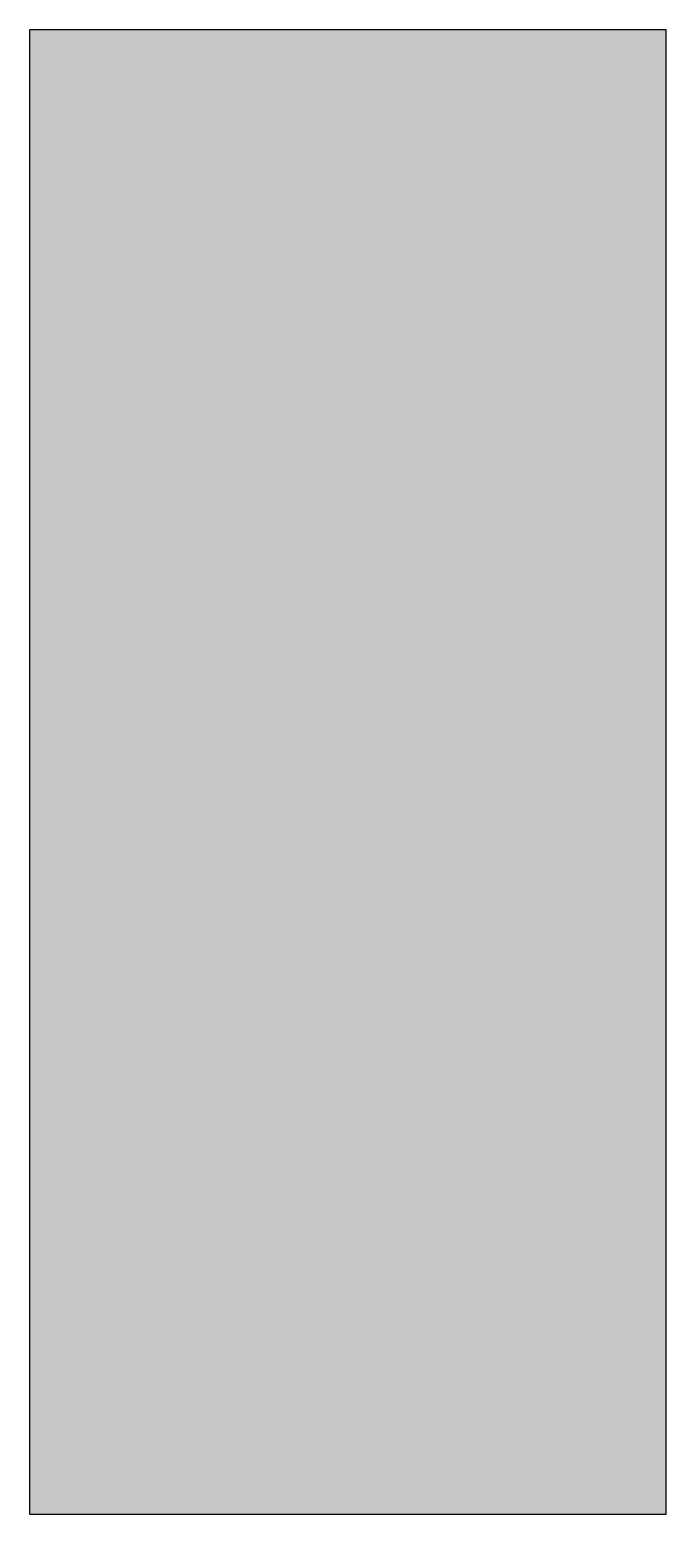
# Model space of a CAD drawing. Header units: millimetres. Extents: x -1.5 to 1.5, y 191 to 198.
import ezdxf

# ---------------------------------------------------------------- set-up
doc = ezdxf.new("R2010")
doc.units = ezdxf.units.MM

msp = doc.modelspace()

# ---------------------------------------------------------------- hatches: boundary and pattern name
h = msp.add_hatch(color=256)
h.set_gradient(color1=(199, 200, 202), tint=1)
h.paths.add_polyline_path([(1.5, 198), (-1.5, 198), (-1.5, 191), (1.5, 191)])
h = msp.add_hatch(color=256)
h.set_gradient(color1=(199, 200, 202), tint=1, name='CYLINDER')
h.paths.add_polyline_path([(-1.5, 191), (1.5, 191), (1.5, 198), (-1.5, 198)])

# ---------------------------------------------------------------- linework, layer by layer
for p, q in [((-1.5, 191), (-1.5, 198)), ((1.5, 198), (-1.5, 198)), ((1.5, 191), (1.5, 198)), ((-1.5, 191), (1.5, 191))]:
    msp.add_line(p, q)

doc.saveas('drawing.dxf')
